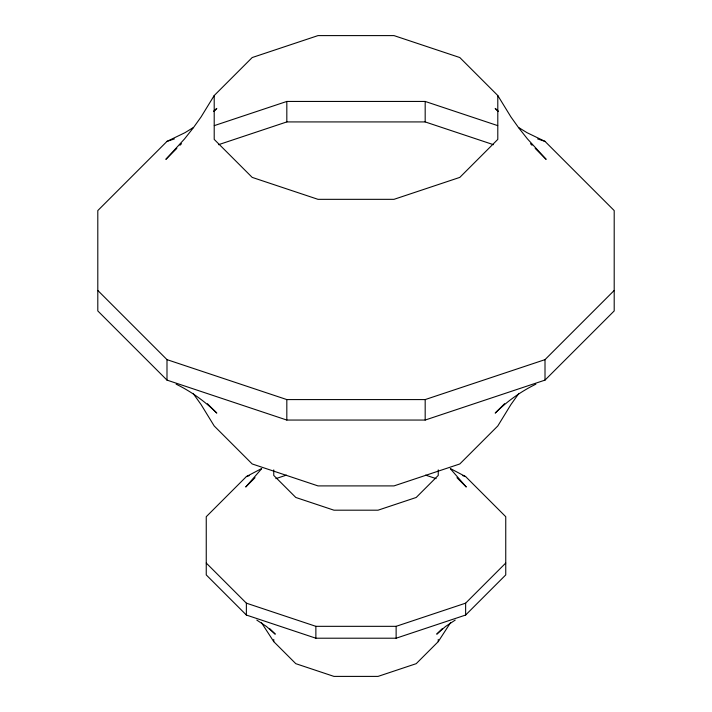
<?xml version="1.0" encoding="UTF-8"?>
<svg xmlns="http://www.w3.org/2000/svg" width="712" height="712" viewBox="0 0 712 712"><rect width="100%" height="100%" fill="white"/><g stroke="black" fill="none" stroke-linecap="round" stroke-linejoin="round"><path stroke-width="1.07" d="M535.175 148.381L546.149 159.355L527.45 138.911L518.914 128.124L510.949 116.982L497.795 95.533L459.801 57.539L393.994 35.6L318.006 35.6L252.199 57.539L214.205 95.533L201.051 116.982L193.085 128.124L184.55 138.911L165.851 159.355L176.825 148.381M261.509 622.733L273.755 641.637L295.792 663.673L333.964 676.4L378.036 676.4L416.208 663.673L438.245 641.637L450.491 622.733M518.914 393.38L510.949 404.523L497.795 425.972L459.801 463.966L393.994 485.904L318.006 485.904L252.199 463.966L214.205 425.972L201.051 404.523L193.085 393.38M261.509 468.888L245.72 487.008L255.047 477.672M193.45 127.466L184.96 132.69L166.991 141.385L97.802 210.574L97.802 310.93L166.991 380.11L286.82 420.053L425.18 420.053L545.009 380.11L614.198 310.93L614.198 210.574L545.009 141.385L527.04 132.69L518.55 127.466M179.967 145.248L181.533 143.682M213.671 111.544L216.804 108.411L213.84 111.17M261.722 468.505L246.37 476.577L206.249 516.707L206.249 574.913L246.37 615.043L315.87 638.21L396.13 638.21L465.63 615.043L505.751 574.913L505.751 516.707L465.63 476.577L450.278 468.505M97.802 290.452L166.991 359.64L286.82 399.583L425.18 399.583L545.009 359.64L614.198 290.452M504.603 403.686L495.196 413.094C507.095 401.354 520.837 391.511 535.869 384.168M206.249 563.041L246.37 603.162L315.87 626.329L396.13 626.329L465.63 603.162L505.751 563.041M442.179 628.723L436.732 634.169L445.552 626.48L455.208 620.09M166.991 141.385L174.342 138.938M214.285 125.624L286.82 101.442L425.18 101.442L497.715 125.624M218.495 144.696L286.82 121.921L425.18 121.921L493.505 144.696M246.37 476.577L249.529 475.527M275.856 478.633L286.393 475.118M537.658 138.938L545.009 141.385M462.471 475.527L465.63 476.577M425.607 475.118L436.144 478.633M176.131 384.168C191.163 391.511 204.905 401.354 216.804 413.094L207.397 403.686M256.792 620.09L266.448 626.48L275.268 634.169L269.821 628.723M498.16 111.17L495.196 108.411L498.329 111.544M530.467 143.682L532.033 145.248M456.953 477.672L466.28 487.008L450.491 468.888M545.009 359.64L545.009 380.11M497.795 95.533L497.795 139.401L459.801 177.395L393.994 199.333L318.006 199.333L252.199 177.395L214.205 139.401L214.205 95.533M465.63 603.162L465.63 615.043M438.245 469.902L438.245 475.429L416.208 497.466L378.036 510.192L333.964 510.192L295.792 497.466L273.755 475.429L273.755 469.902M438.245 639.429L438.245 641.637M425.18 101.442L425.18 121.921M425.18 399.583L425.18 420.053M396.13 626.329L396.13 638.21M315.87 626.329L315.87 638.21M286.82 101.442L286.82 121.921M286.82 399.583L286.82 420.053M273.755 639.429L273.755 641.637M246.37 603.162L246.37 615.043M166.991 359.64L166.991 380.11"/></g></svg>
